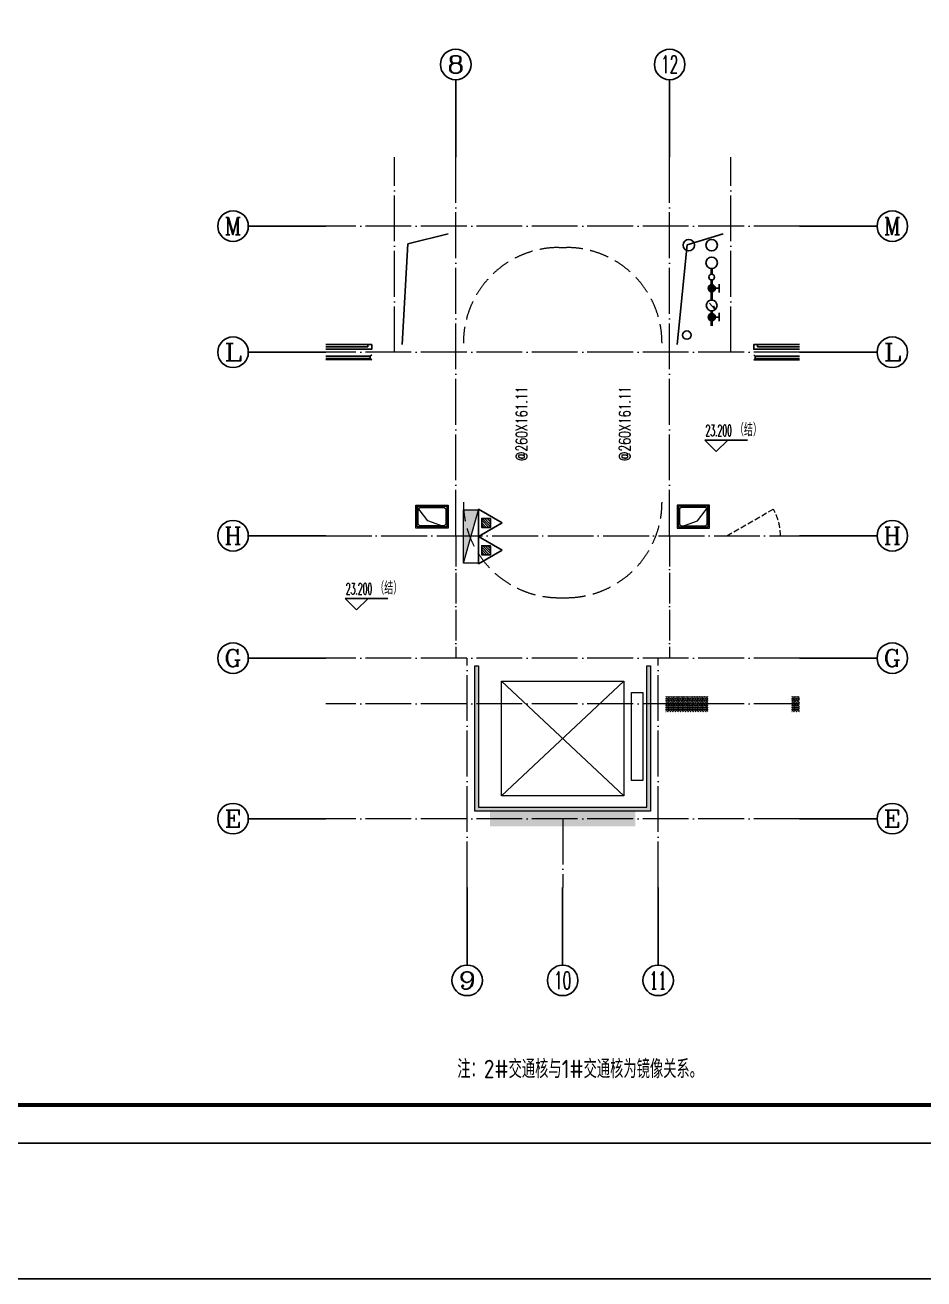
# Model space of a CAD drawing. Extents: x -518115 to 790560, y -210384 to 1628073.
# Drawn here: x 560790 to 572556, y -6684 to 9714 of the extents above; entities that cross this region are included whole.
import ezdxf
from ezdxf.enums import TextEntityAlignment as Align

# ---------------------------------------------------------------- set-up
doc = ezdxf.new("R2010")
doc.units = 0
doc.header["$LTSCALE"] = 1000
doc.header["$MEASUREMENT"] = 0
doc.linetypes.add('DASH', pattern=[0.35, 0.25, -0.1])
doc.linetypes.add('DOTE', pattern=[2.42, 2, -0.2, 0.02, -0.2])
for name, color, linetype in [('3-栏杆1', 135, 'Continuous'), ('AXIS', 3, 'Continuous'), ('AXIS_TEXT', 4, 'Continuous'), ('DIM_ELEV', 3, 'Continuous'), ('EQUIP_消防', 7, 'Continuous'), ('PUB_TEXT', 4, 'Continuous'), ('VPIPE-废水', 31, 'Continuous'), ('VPIPE-消防', 1, 'TG_X'), ('VPIPE-给水', 3, 'TG_J'), ('保温', 6, 'Continuous'), ('图框', 140, 'Continuous'), ('污水', 3, 'Continuous'), ('看线', 251, 'Continuous'), ('给水', 4, 'Continuous'), ('铝合金', 144, 'Continuous')]:
    doc.layers.add(name, color=color, linetype=linetype)
for name, color, linetype, lineweight in [('3.5方案汇报，与郭总、侯月琴确定户型_t8$0$STAIR', 2, 'Continuous', 18), ('DOTE', 19, 'DOTE', 9), ('EQUIP_消火栓', 242, 'Continuous', 18), ('LVTRY', 1, 'Continuous', 13), ('PUB_HATCH', 8, 'Continuous', 9), ('STAIR', 2, 'Continuous', 18), ('WINDOW', 144, 'Continuous', 15), ('填充', 251, 'Continuous', 5), ('平面-看线', 45, 'Continuous', 15), ('立面-洞口示意', 152, 'Continuous', 13)]:
    doc.layers.add(name, color=color, linetype=linetype, lineweight=lineweight)
doc.layers.add('yichutu', color=7, linetype='Continuous', true_color=0xffffff, plot=False)
doc.styles.add('_TCH_AXIS', font='COMPLEX', dxfattribs={"bigfont": 'GBCBIG'})
doc.styles.add('_TCH_DIM', font='SIMPLEX.shx', dxfattribs={"width": 0.7, "bigfont": 'GBCBIG.shx'})
doc.styles.add('COMPLEX', font='COMPLEX')
doc.styles.get("Standard").update_dxf_attribs({"font": 'gbenor.shx', "bigfont": 'gbcbig.shx'})
doc.styles.add('TG_LINETYPE', font='SIMPLEX', dxfattribs={"width": 0.8, "height": 3, "bigfont": 'HZTXT'})
doc.linetypes.add('TG_J', pattern='A,2,-0.22,["J",TG_LINETYPE,S=0.1,R=0,X=-0.18,Y=-0.15],0', length=2.22)
doc.linetypes.add('TG_X', pattern='A,4,-0.3,["X",TG_LINETYPE,S=0.1,R=0,X=-0.23,Y=-0.15],0', length=4.3)
pattern_1 = [(90, (134710.6, -292080.372), (-16.49778, 1e-15), [9.525, -19.05]), (210, (134710.6, -292080.372), (8.24889, -14.2874966), [9.525, -19.05]), (150, (134710.6, -292070.847), (-8.24889, -14.2874966), [9.525, -19.05])]

# ---------------------------------------------------------------- blocks, each defined once
blk = doc.blocks.new('A$C549D2611')
at = {"layer": '图框'}
blk.add_lwpolyline([(0, 0), (42050, 0), (42050, -29700), (0, -29700)], close=True, dxfattribs=at)
blk.add_lwpolyline([(0, 0), (42050, 0), (42050, -29700), (0, -29700)], close=True, dxfattribs=at)
at = {"layer": '图框', "const_width": 50}
blk.add_lwpolyline([(41550, -29200), (41550, -500), (1250, -500), (1250, -29200)], close=True, dxfattribs=at)
blk = doc.blocks.new('_AXISO')
blk.add_circle((0, 0), 0.5)
at = {"layer": 'AXIS_TEXT', "style": 'COMPLEX', "width": 1.041667}
blk.add_attdef('A', text='', height=0.56, dxfattribs=at).set_placement((-0.25, -0.28), (0.25, -0.28), align=Align.FIT)
blk = doc.blocks.new('A$C1BAD4CCC')
at = {"layer": 'PUB_HATCH'}
blk.add_hatch(color=256, dxfattribs=at).paths.add_polyline_path([(15, -15), (15, -285), (155, -285), (155, -270), (50, -270), (30, -250), (30, -50), (50, -30), (370, -30), (390, -50), (390, -250), (370, -270), (265, -270), (265, -285), (405, -285), (405, -15)])
at = {"layer": 'LVTRY', "color": 1}
for p, q in [((155, -270), (155, -285)), ((265, -270), (265, -285))]:
    blk.add_line(p, q, dxfattribs=at)
for points in [[(420, 0), (0, 0), (0, -300), (420, -300)], [(405, -15), (15, -15), (15, -285), (405, -285)], [(50, -270), (370, -270), (390, -250), (390, -50), (370, -30), (50, -30), (30, -50), (30, -250), (50, -270)]]:
    blk.add_lwpolyline(points, close=True, dxfattribs=at)
at = {"layer": '立面-洞口示意'}
blk.add_lwpolyline([(420, 0), (156, -94), (0, -300)], dxfattribs=at)
blk = doc.blocks.new('A$C2705576B')
at = {"layer": '给水'}
h = blk.add_hatch(color=256, dxfattribs=at)
edge = h.paths.add_edge_path()
edge.add_arc((417, -1741), 47.2, 0, 360)
h = blk.add_hatch(color=256, dxfattribs=at)
edge = h.paths.add_edge_path()
edge.add_arc((795, -1741), 47.2, 0, 360)
for p, q in [((363, -1645), (472, -1645)), ((417, -1741), (417, -1645)), ((601, -1768), (525, -1704)), ((525, -1704), (564, -1715)), ((740, -1645), (849, -1645)), ((795, -1741), (795, -1645))]:
    blk.add_line(p, q, dxfattribs=at)
at = {"layer": '给水', "const_width": 35.4}
for points in [[(499, -1741), (302, -1741)], [(903, -1741), (641, -1741)], [(1053, -1741), (978, -1741)]]:
    blk.add_lwpolyline(points, dxfattribs=at)
at = {"layer": '给水'}
for centre, radius in [((417, -1741), 47.2), ((570, -1741), 70.8), ((795, -1741), 47.2), ((941, -1741), 37.5)]:
    blk.add_circle(centre, radius, dxfattribs=at)
blk = doc.blocks.new('$TwtSys$00000546')
h = blk.add_hatch()
h.set_pattern_fill('ANSI31', color=1, scale=200, style=0)
h.set_pattern_definition([(45, (-38543.802, -6670.83), (-17.67767, 17.67767), [])])
h.paths.add_polyline_path([(-65, 174), (65, 174), (65, 44), (-65, 44)])
at = {"color": 1}
for points in [[(0, 344), (-198, 0), (198, 0)], [(-65, 174), (65, 174), (65, 44), (-65, 44)]]:
    blk.add_lwpolyline(points, close=True, dxfattribs=at)
blk = doc.blocks.new('$TwtSys$00000434')
for p, q in [((-0.5, 0.5), (-0.5, -0.5)), ((-0.5, -0.5), (0.5, 0.5)), ((0.5, 0.5), (-0.5, 0.5)), ((0.5, -0.5), (0.5, 0.5)), ((-0.5, -0.5), (0.5, -0.5))]:
    blk.add_line(p, q)
blk.add_solid([(0.5, -0.5), (0.5, 0.5), (-0.5, -0.5)])
blk = doc.blocks.new('yct-841-594-84100-59399.9999999999-100-1000.0')
at = {"color": 7, "true_color": 0xffffff}
blk.add_lwpolyline([(0, -3549), (80358, -3549), (80358, 0), (0, 0)], close=True, dxfattribs=at)
at = {"layer": 'yichutu', "color": 7, "true_color": 0xffffff}
blk.add_lwpolyline([(0, 0), (0, 59400), (84100, 59400), (84100, 0)], close=True, dxfattribs=at)

msp = doc.modelspace()

# ---------------------------------------------------------------- hatches: boundary and pattern name
at = {"layer": '保温', "linetype": 'Continuous', "ltscale": 10}
h = msp.add_hatch(dxfattribs=at)
h.set_pattern_fill('HEX', color=251, scale=10, angle=90, style=0)
h.set_pattern_definition(pattern_1)
h.paths.add_polyline_path([(569727.2, 735), (569727.2, 935), (569177.2, 935), (569177.2, 735)])
h = msp.add_hatch(dxfattribs=at)
h.set_pattern_fill('HEX', color=251, scale=10, angle=90, style=0)
h.set_pattern_definition(pattern_1)
h.paths.add_polyline_path([(570927.2, 735), (570927.2, 935), (570827.2, 935), (570827.2, 735)])
h = msp.add_hatch(dxfattribs=at)
h.set_pattern_fill('HEX', color=251, scale=10, angle=90, style=0)
h.set_pattern_definition(pattern_1)
h.paths.add_polyline_path([(568777.2, -765), (568777.2, -565), (566877.2, -565), (566877.2, -765)])
at = {"layer": '填充'}
h = msp.add_hatch(dxfattribs=at)
h.set_pattern_fill('隔热材料02', color=256, scale=100, style=0)
h.set_pattern_definition([(0, (-606381.22, -609303.64), (0, 50), []), (0, (-606381.22, -609286.973), (0, 50), []), (270, (-606337.48, -609278.34), (50, -9e-15), [5.01775, -44.98225]), (270, (-606374.936, -609278.34), (50, -9e-15), [5.01775, -44.98225]), (90, (-606349.425, -609312.27), (-50, 3e-15), [5.01775, -44.98225]), (90, (-606362.99, -609312.27), (-50, 3e-15), [5.01775, -44.98225]), (180, (-606331.195, -609320.307), (-6e-15, -50), [50.02425, 0.02425]), (135, (-606345.152, -609317.798), (3e-15, 49.99987405), [4.268, -66.44275]), (116.56505, (-606298.17, -609314.78), (0.00011283, 49.99993342), [2.805, -108.9985]), (116.56505, (-606348.17, -609314.78), (0.00011283, 49.99993342), [2.805, -108.9985]), (153.43495, (-606290.135, -609320.307), (-0.0001128, 49.9999334), [5.61, -106.1935]), (153.43495, (-606340.135, -609320.307), (-0.0001128, 49.9999334), [5.61, -106.1935]), (63.43495, (-606299.425, -609307.253), (-0.00011283, 49.99993342), [26.714, -85.0895]), (63.43495, (-606349.425, -609307.253), (-0.00011283, 49.99993342), [26.714, -85.0895]), (116.56505, (-606287.478, -609278.342), (0.00011283, 49.99993342), [2.805, -108.9985]), (116.56505, (-606337.478, -609278.342), (0.00011283, 49.99993342), [2.805, -108.9985]), (135, (-606338.732, -609275.833), (3e-15, 49.99987405), [4.268, -66.44275]), (153.43495, (-606291.75, -609272.815), (-0.0001128, 49.9999334), [5.61, -106.1935]), (153.43495, (-606341.75, -609272.815), (-0.0001128, 49.9999334), [5.61, -106.1935]), (45, (-606373.682, -609275.833), (0, 49.99987405), [4.268, -66.44275]), (63.43495, (-606324.936, -609278.342), (-0.00011283, 49.99993342), [2.805, -108.9985]), (63.43495, (-606374.936, -609278.342), (-0.00011283, 49.99993342), [2.805, -108.9985]), (26.56505, (-606320.664, -609272.815), (0.0001128, 49.9999334), [5.61, -106.1935]), (26.56505, (-606370.664, -609272.815), (0.0001128, 49.9999334), [5.61, -106.1935]), (116.56505, (-606312.99, -609307.253), (0.00011283, 49.99993342), [26.714, -85.0895]), (116.56505, (-606362.99, -609307.253), (0.00011283, 49.99993342), [26.714, -85.0895]), (45, (-606367.262, -609317.798), (0, 49.99987405), [4.268, -66.44275]), (63.43495, (-606314.244, -609314.78), (-0.00011283, 49.99993342), [2.805, -108.9985]), (63.43495, (-606364.244, -609314.78), (-0.00011283, 49.99993342), [2.805, -108.9985]), (26.56505, (-606322.28, -609320.307), (0.0001128, 49.9999334), [5.61, -106.1935]), (26.56505, (-606372.28, -609320.307), (0.0001128, 49.9999334), [5.61, -106.1935])])
h.paths.add_polyline_path([(568927.2, 1335), (568977.2, 1335), (568977.2, -565), (566677.2, -565), (566677.2, 1335), (566727.2, 1335), (566727.2, -515), (568927.2, -515)])

# ---------------------------------------------------------------- linework, layer by layer
at = {"layer": '3-栏杆1', "color": 5}
for p, q in [((564727.2, 5384.1), (565306.9, 5384.1)), ((565306.9, 5354.8), (564727.2, 5354.8)), ((565327.2, 5401.9), (565306.9, 5384.1)), ((565306.9, 5384.1), (565327.2, 5401.9)), ((565306.9, 5384.1), (565306.9, 5354.8)), ((565327.2, 5335), (565306.9, 5354.8)), ((570327.2, 5401.9), (570347.4, 5384.1)), ((570347.4, 5384.1), (570327.2, 5401.9)), ((570327.2, 5335), (570347.4, 5354.8)), ((570347.4, 5354.8), (570327.2, 5335)), ((570347.4, 5384.1), (570347.4, 5354.8)), ((570347.4, 5384.1), (570927.2, 5384.1)), ((570927.2, 5354.8), (570347.4, 5354.8))]:
    msp.add_line(p, q, dxfattribs=at)
at = {"layer": '3.5方案汇报，与郭总、侯月琴确定户型_t8$0$STAIR'}
for p, q in [((567027.2, 1135), (568627.2, -365)), ((568627.2, 1135), (567027.2, -365))]:
    msp.add_line(p, q, dxfattribs=at)
for points in [[(567027.2, -365), (567027.2, 1135), (568627.2, 1135), (568627.2, -365)], [(568727.2, -165), (568727.2, 985), (568877.2, 985), (568877.2, -165)]]:
    msp.add_lwpolyline(points, close=True, dxfattribs=at)
at = {"layer": 'AXIS'}
for p, q in [((566427.2, 7985), (566427.2, 8999.6)), ((569227.2, 7985), (569227.2, 8999.6)), ((564727.2, 7085), (563712.6, 7085)), ((570927.2, 7085), (571941.8, 7085)), ((564727.2, 5435), (563712.6, 5435)), ((570927.2, 5435), (571941.8, 5435)), ((564727.2, 3035.3), (563712.6, 3035.3)), ((570927.2, 3035.3), (571941.8, 3035.3)), ((564727.2, 1435), (563712.6, 1435)), ((570927.2, 1435), (571941.8, 1435)), ((564727.2, -665), (563712.6, -665)), ((570927.2, -665), (571941.8, -665)), ((566577.2, -1565), (566577.2, -2579.6)), ((567826.7, -1565), (567826.7, -2579.6)), ((569077.2, -1565), (569077.2, -2579.6))]:
    msp.add_line(p, q, dxfattribs=at)
at = {"layer": 'DIM_ELEV'}
for p, q in [((569687.8, 4287.3), (570245.4, 4287.3)), ((569837.8, 4137.3), (569687.8, 4287.3)), ((569837.8, 4137.3), (569987.8, 4287.3)), ((564979.8, 2216.8), (565537.4, 2216.8)), ((565129.8, 2066.8), (564979.8, 2216.8)), ((565129.8, 2066.8), (565279.8, 2216.8))]:
    msp.add_line(p, q, dxfattribs=at)
at = {"layer": 'DOTE', "linetype": 'DOTE', "ltscale": 0.3}
for p, q in [((565627.2, 5435), (565627.2, 7985)), ((566427.2, 3035.3), (566427.2, 7985)), ((569227.2, 3035.3), (569227.2, 7985)), ((570027.2, 5435), (570027.2, 7985)), ((570927.2, 7085), (564727.2, 7085)), ((570927.2, 5435), (564727.2, 5435)), ((564727.2, 3035.3), (570927.2, 3035.3)), ((570927.2, 1435), (564727.2, 1435)), ((566577.2, -1565), (566577.2, 1435)), ((569077.2, -1565), (569077.2, 1435)), ((570927.2, 835), (564727.2, 835)), ((570927.2, -665), (564727.2, -665)), ((567827.2, -665), (567827.2, -1565))]:
    msp.add_line(p, q, dxfattribs=at)
at = {"layer": 'DOTE', "ltscale": 0.2}
for p, q in [((566427.2, 3035.3), (566427.2, 1435)), ((569227.2, 3035.3), (569227.2, 1435))]:
    msp.add_line(p, q, dxfattribs=at)
at = {"layer": 'STAIR', "color": 251, "linetype": 'DASH'}
for points in [[(566527.2, 5555, -0.4142136), (567777.2, 6805), (567877.2, 6805, -0.4142136), (569127.2, 5555)], [(566527.2, 3475, 0.4142136), (567777.2, 2225), (567877.2, 2225, 0.4142136), (569127.2, 3475)]]:
    msp.add_lwpolyline(points, format="xyb", dxfattribs=at)
at = {"layer": 'VPIPE-废水'}
msp.add_circle((569452.2, 5660), 55, dxfattribs=at)
at = {"layer": 'VPIPE-消防', "linetype": 'Continuous'}
msp.add_circle((569477.2, 6835), 75, dxfattribs=at)
at = {"layer": 'VPIPE-给水', "linetype": 'Continuous'}
for centre in [(569777.2, 6835), (569777.2, 6605)]:
    msp.add_circle(centre, 75, dxfattribs=at)
at = {"layer": 'WINDOW', "color": 250, "linetype": 'DASH', "ltscale": 0.3}
msp.add_lwpolyline([(569977, 3035), (570583.4, 3385, -0.1315258), (570677.2, 3035.3)], format="xyb", dxfattribs=at)
at = {"layer": '填充'}
msp.add_lwpolyline([(568927.2, 1335), (568977.2, 1335), (568977.2, -565), (566677.2, -565), (566677.2, 1335), (566727.2, 1335), (566727.2, -515), (568927.2, -515)], close=True, dxfattribs=at)
at = {"layer": '平面-看线'}
for p, q in [((565327.2, 5335), (564727.2, 5335)), ((570327.2, 5335), (570927.2, 5335))]:
    msp.add_line(p, q, dxfattribs=at)
at = {"layer": '看线', "color": 202, "ltscale": 0.5}
for points in [[(565727.2, 5535), (565802.1, 6852.1), (566327.2, 6985)], [(569327.2, 5535), (569458.1, 6839.1), (569927.2, 6985)]]:
    msp.add_lwpolyline(points, dxfattribs=at)
at = {"layer": '铝合金', "color": 36}
for points in [[(564727.2, 5535), (565277.2, 5535)], [(564727.2, 5505), (565277.2, 5505)], [(564727.2, 5475), (565297.2, 5475)], [(565327.2, 5505), (565327.2, 5535), (565277.2, 5535), (565277.2, 5525), (565277.2, 5525), (565277.2, 5505)], [(565297.2, 5475), (565327.2, 5475), (565327.2, 5535), (565277.2, 5535), (565277.2, 5505)], [(570327.2, 5505), (570327.2, 5535), (570377.2, 5535), (570377.2, 5525), (570377.2, 5525), (570377.2, 5505)], [(570357.2, 5475), (570327.2, 5475), (570327.2, 5535), (570377.2, 5535), (570377.2, 5505)], [(570927.2, 5475), (570357.2, 5475)], [(570927.2, 5535), (570377.2, 5535)], [(570927.2, 5505), (570377.2, 5505)]]:
    msp.add_lwpolyline(points, dxfattribs=at)

# ---------------------------------------------------------------- block references
msp.add_blockref('A$C549D2611', (540130.5, 24790.1))
at = {"xscale": -1, "rotation": 180}
msp.add_blockref('A$C1BAD4CCC', (565907.2, 3135.5), dxfattribs=at)
at = {"rotation": 180.0000011675327}
msp.add_blockref('A$C1BAD4CCC', (569747.2, 3135.5), dxfattribs=at)
at = {"layer": 'AXIS'}
ref = msp.add_blockref('_AXISO', (566427.2, 9199.6), dxfattribs=dict(at, xscale=400, yscale=400, zscale=400))
ref.add_attrib('A', '8', dxfattribs={"layer": 'AXIS_TEXT', "height": 226.3, "style": '_TCH_AXIS', "width": 1.5}).set_placement((566314, 9086.5), (566540.3, 9086.5), align=Align.FIT)
ref = msp.add_blockref('_AXISO', (569227.2, 9199.6), dxfattribs=dict(at, xscale=400, yscale=400, zscale=400))
ref.add_attrib('A', '12', dxfattribs={"layer": 'AXIS_TEXT', "height": 226.27, "style": '_TCH_AXIS', "width": 0.724138}).set_placement((569114, 9086.5), (569340.3, 9086.5), align=Align.FIT)
ref = msp.add_blockref('_AXISO', (563512.6, 7085), dxfattribs=dict(at, xscale=400, yscale=400, zscale=400))
ref.add_attrib('A', 'M', dxfattribs={"layer": 'AXIS_TEXT', "height": 226.3, "style": '_TCH_AXIS'}).set_placement((563399.4, 6971.9), (563625.7, 6971.9), align=Align.FIT)
ref = msp.add_blockref('_AXISO', (572141.8, 7085), dxfattribs=dict(at, xscale=400, yscale=400, zscale=400))
ref.add_attrib('A', 'M', dxfattribs={"layer": 'AXIS_TEXT', "height": 226.3, "style": '_TCH_AXIS'}).set_placement((572028.6, 6971.9), (572254.9, 6971.9), align=Align.FIT)
ref = msp.add_blockref('_AXISO', (563512.6, 5435), dxfattribs=dict(at, xscale=400, yscale=400, zscale=400))
ref.add_attrib('A', 'L', dxfattribs={"layer": 'AXIS_TEXT', "height": 226.3, "style": '_TCH_AXIS', "width": 1.4}).set_placement((563399.4, 5321.9), (563625.7, 5321.9), align=Align.FIT)
ref = msp.add_blockref('_AXISO', (572141.8, 5435), dxfattribs=dict(at, xscale=400, yscale=400, zscale=400))
ref.add_attrib('A', 'L', dxfattribs={"layer": 'AXIS_TEXT', "height": 226.3, "style": '_TCH_AXIS', "width": 1.4}).set_placement((572028.6, 5321.9), (572254.9, 5321.9), align=Align.FIT)
ref = msp.add_blockref('_AXISO', (563512.6, 3035.3), dxfattribs=dict(at, xscale=400, yscale=400, zscale=400))
ref.add_attrib('A', 'H', dxfattribs={"layer": 'AXIS_TEXT', "height": 226.3, "style": '_TCH_AXIS', "width": 1.05}).set_placement((563399.4, 2922.1), (563625.7, 2922.1), align=Align.FIT)
ref = msp.add_blockref('_AXISO', (572141.8, 3035.3), dxfattribs=dict(at, xscale=400, yscale=400, zscale=400))
ref.add_attrib('A', 'H', dxfattribs={"layer": 'AXIS_TEXT', "height": 226.3, "style": '_TCH_AXIS', "width": 1.05}).set_placement((572028.6, 2922.1), (572254.9, 2922.1), align=Align.FIT)
ref = msp.add_blockref('_AXISO', (563512.6, 1435), dxfattribs=dict(at, xscale=400, yscale=400, zscale=400))
ref.add_attrib('A', 'G', dxfattribs={"layer": 'AXIS_TEXT', "height": 226.3, "style": '_TCH_AXIS', "width": 1.166667}).set_placement((563399.4, 1321.9), (563625.7, 1321.9), align=Align.FIT)
ref = msp.add_blockref('_AXISO', (572141.8, 1435), dxfattribs=dict(at, xscale=400, yscale=400, zscale=400))
ref.add_attrib('A', 'G', dxfattribs={"layer": 'AXIS_TEXT', "height": 226.3, "style": '_TCH_AXIS', "width": 1.166667}).set_placement((572028.6, 1321.9), (572254.9, 1321.9), align=Align.FIT)
ref = msp.add_blockref('_AXISO', (563512.6, -665), dxfattribs=dict(at, xscale=400, yscale=400, zscale=400))
ref.add_attrib('A', 'E', dxfattribs={"layer": 'AXIS_TEXT', "height": 226.3, "style": '_TCH_AXIS', "width": 1.3125}).set_placement((563399.4, -778.1), (563625.7, -778.1), align=Align.FIT)
ref = msp.add_blockref('_AXISO', (572141.8, -665), dxfattribs=dict(at, xscale=400, yscale=400, zscale=400))
ref.add_attrib('A', 'E', dxfattribs={"layer": 'AXIS_TEXT', "height": 226.3, "style": '_TCH_AXIS', "width": 1.3125}).set_placement((572028.6, -778.1), (572254.9, -778.1), align=Align.FIT)
ref = msp.add_blockref('_AXISO', (566577.2, -2779.6), dxfattribs=dict(at, xscale=400, yscale=400, zscale=400))
ref.add_attrib('A', '9', dxfattribs={"layer": 'AXIS_TEXT', "height": 226.3, "style": '_TCH_AXIS', "width": 1.5}).set_placement((566464, -2892.8), (566690.3, -2892.8), align=Align.FIT)
ref = msp.add_blockref('_AXISO', (567826.7, -2779.6), dxfattribs=dict(at, xscale=400, yscale=400, zscale=400))
ref.add_attrib('A', '10', dxfattribs={"layer": 'AXIS_TEXT', "height": 226.27, "style": '_TCH_AXIS', "width": 0.724138}).set_placement((567713.6, -2892.8), (567939.8, -2892.8), align=Align.FIT)
ref = msp.add_blockref('_AXISO', (569077.2, -2779.6), dxfattribs=dict(at, xscale=400, yscale=400, zscale=400))
ref.add_attrib('A', '11', dxfattribs={"layer": 'AXIS_TEXT', "height": 226.27, "style": '_TCH_AXIS', "width": 0.875}).set_placement((568964, -2892.8), (569190.3, -2892.8), align=Align.FIT)
at = {"layer": 'EQUIP_消火栓', "xscale": -700, "yscale": 200, "zscale": 700, "rotation": 270.0000000000208}
msp.add_blockref('$TwtSys$00000434', (566627.2, 3025), dxfattribs=at)
at = {"layer": 'EQUIP_消防', "xscale": 0.9, "yscale": 0.9, "zscale": 0.9, "rotation": 270.0000000000208}
for p in [(566727.2, 3203.5), (566727.2, 2846.4)]:
    msp.add_blockref('$TwtSys$00000546', p, dxfattribs=at)
at = {"layer": 'yichutu', "xscale": 0.5, "yscale": 0.5, "zscale": 0.5}
msp.add_blockref('yct-841-594-84100-59399.9999999999-100-1000.0', (540130.5, -4909.9), dxfattribs=at)
at = {"layer": '污水', "xscale": -1, "rotation": 269.999999999891}
msp.add_blockref('A$C2705576B', (571518.4, 5477.2), dxfattribs=at)

# ---------------------------------------------------------------- texts
at = {"layer": 'DIM_ELEV', "color": 7, "style": '_TCH_DIM'}
for s, height, width, p in [('23.200', 148.75, 0.494118, (569696.3, 4337.3)), ('（结）', 168.79, 0.7, (570081.3, 4337.3)), ('23.200', 148.75, 0.494118, (564988.3, 2266.9)), ('（结）', 168.79, 0.7, (565373.3, 2266.9))]:
    msp.add_text(s, height=height, dxfattribs=dict(at, width=width)).set_placement(p)
at = {"layer": 'PUB_TEXT', "color": 7, "style": '_TCH_DIM', "width": 0.705882}
for p in [(567363.8, 4013.2), (568713.8, 4013.2)]:
    msp.add_text('@260X161.11', height=148.75, rotation=90, dxfattribs=at).set_placement(p)
at = {"layer": 'PUB_TEXT', "color": 1}
msp.add_text('注：2#交通核与1#交通核为镜像关系。', height=241.135, dxfattribs=at).set_placement((566447.1, -4059.6))

doc.saveas('drawing.dxf')
